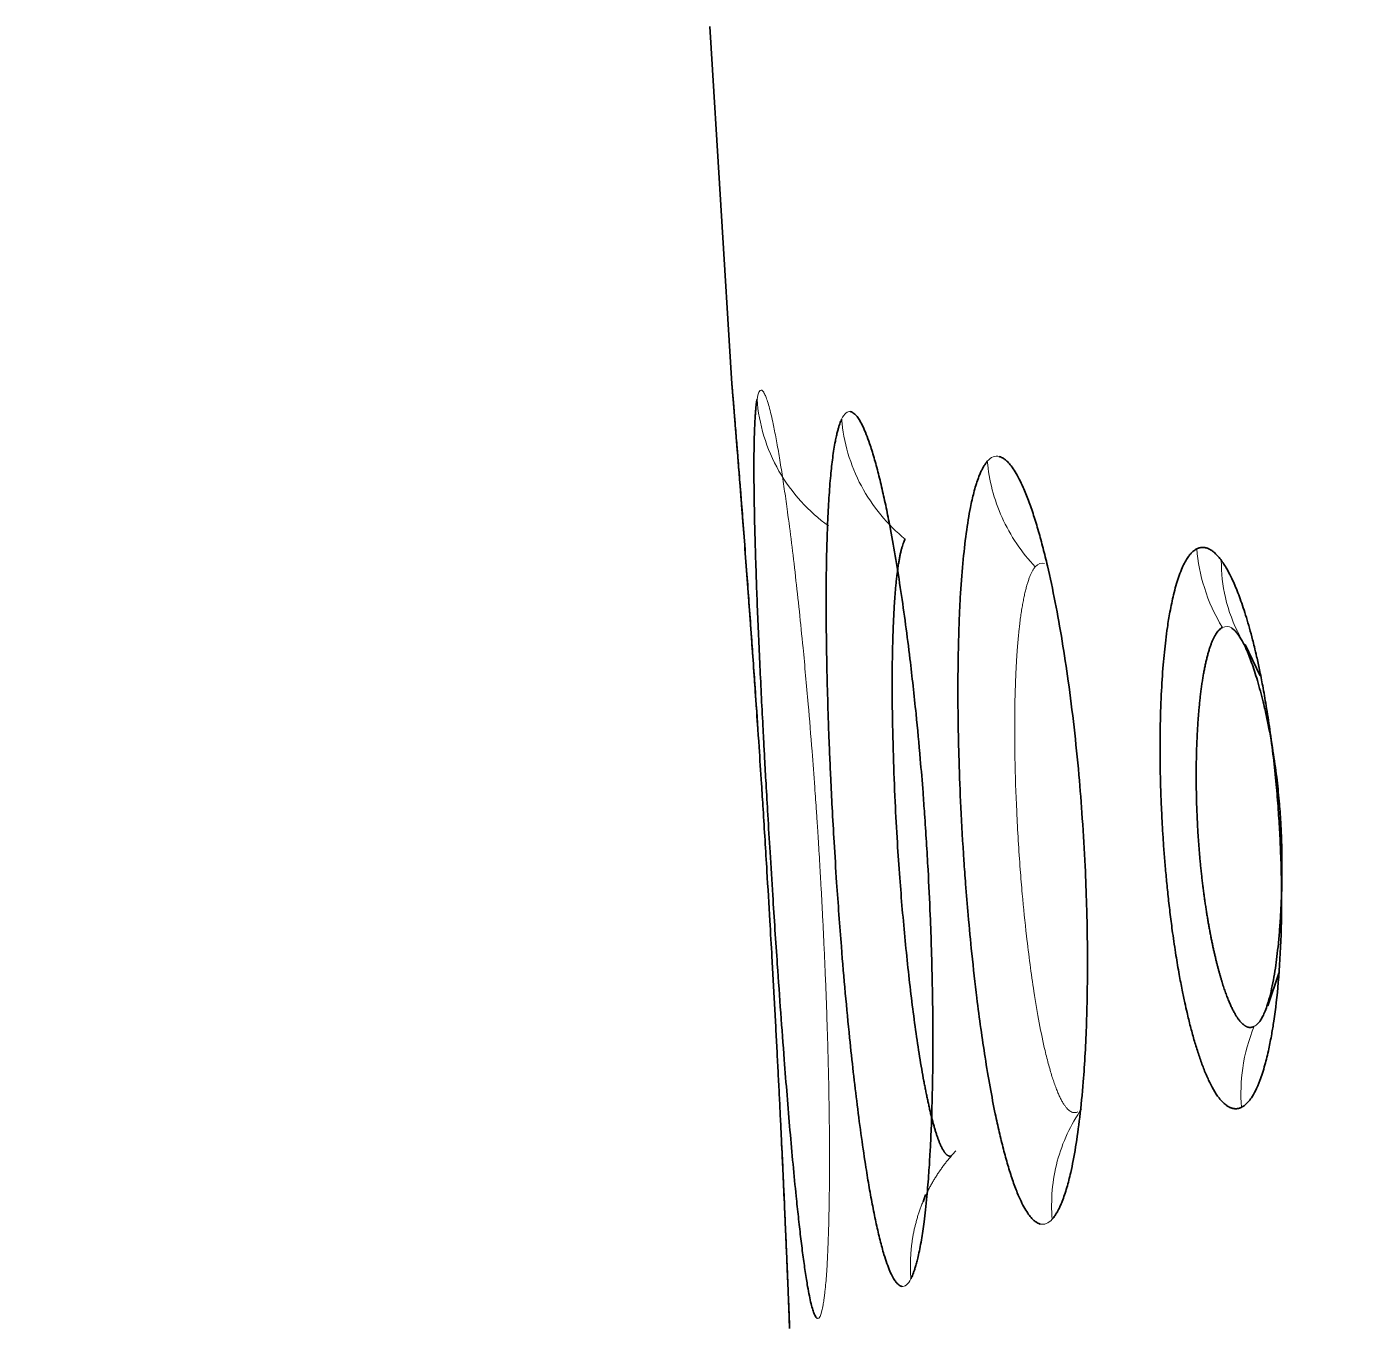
# Model space of a CAD drawing. Header units: inches. Extents: x -1096 to 3103, y -191 to 3207.
# Drawn here: x 3075.019 to 3078.842, y 1536.222 to 1539.965 of the extents above; entities that cross this region are included whole.
import ezdxf

# ---------------------------------------------------------------- set-up
doc = ezdxf.new("R2010")
doc.units = ezdxf.units.IN

msp = doc.modelspace()

# ---------------------------------------------------------------- linework, layer by layer
at = {"lineweight": 35}
for p, q in [((3076.9834, 1539.965), (3077.0462, 1538.938)), ((3078.5657, 1538.0985), (3078.5222, 1538.188)), ((3078.5873, 1537.1498), (3078.6191, 1537.2435)), ((3077.5962, 1536.5864), (3077.6028, 1536.6064)), ((3077.2126, 1536.2221), (3077.2113, 1536.2515))]:
    msp.add_line(p, q, dxfattribs=at)
at = {"lineweight": 13}
for points, knots in [([(3082.665, 1493.7042), (3082.6004, 1494.6346), (3082.4711, 1496.4949), (3082.2773, 1499.2845), (3082.0837, 1502.0724), (3081.8901, 1504.8587), (3081.6967, 1507.6432), (3081.5035, 1510.4261), (3081.3103, 1513.2073), (3081.1174, 1515.9868), (3080.9245, 1518.7646), (3080.7318, 1521.5408), (3080.5392, 1524.3152), (3080.3468, 1527.088), (3080.1545, 1529.8591), (3079.9623, 1532.6286), (3079.7703, 1535.3963), (3079.5785, 1538.1624), (3079.3867, 1540.9268), (3079.1952, 1543.6895), (3079.0037, 1546.4505), (3078.8124, 1549.2098), (3078.6213, 1551.9675), (3078.4303, 1554.7235), (3078.2395, 1557.4778), (3078.0488, 1560.2304), (3077.8583, 1562.9813), (3077.6679, 1565.7306), (3077.4776, 1568.4781), (3077.2876, 1571.224), (3077.0976, 1573.9683), (3076.9079, 1576.7108), (3076.7183, 1579.4516), (3076.5288, 1582.1908), (3076.3395, 1584.9283), (3076.1504, 1587.6641), (3075.9614, 1590.3983), (3075.7726, 1593.1307), (3075.5839, 1595.8615), (3075.3954, 1598.5906), (3075.2071, 1601.318), (3075.0816, 1603.1357), (3075.0189, 1604.0443)], [0, 0, 0, 0, 0.025296, 0.050577, 0.075843, 0.101093, 0.126328, 0.151549, 0.176754, 0.201943, 0.227118, 0.252277, 0.277422, 0.302551, 0.327664, 0.352763, 0.377847, 0.402915, 0.427968, 0.453006, 0.478029, 0.503036, 0.528029, 0.553006, 0.577968, 0.602915, 0.627846, 0.652763, 0.677664, 0.70255, 0.727421, 0.752277, 0.777118, 0.801943, 0.826753, 0.851548, 0.876328, 0.901093, 0.925842, 0.950577, 0.975296, 1, 1, 1, 1]), ([(3077.3065, 1536.2771), (3077.3068, 1536.2785), (3077.3074, 1536.2814), (3077.3083, 1536.2864), (3077.3094, 1536.2926), (3077.3106, 1536.3001), (3077.3119, 1536.3092), (3077.3132, 1536.3199), (3077.3146, 1536.3327), (3077.3171, 1536.3574), (3077.32, 1536.3963), (3077.323, 1536.4568), (3077.3252, 1536.5227), (3077.3265, 1536.5911), (3077.3271, 1536.6525), (3077.3272, 1536.7038), (3077.3271, 1536.7429), (3077.327, 1536.7684), (3077.3267, 1536.8058), (3077.3261, 1536.8601), (3077.3247, 1536.9377), (3077.3228, 1537.0139), (3077.3207, 1537.088), (3077.3182, 1537.1595), (3077.3156, 1537.2278), (3077.3128, 1537.2925), (3077.31, 1537.3535), (3077.3072, 1537.4104), (3077.3045, 1537.4631), (3077.3018, 1537.5114), (3077.2993, 1537.5553), (3077.2969, 1537.5946), (3077.2948, 1537.6295), (3077.2928, 1537.6597), (3077.2911, 1537.6854), (3077.2885, 1537.7244), (3077.284, 1537.7896), (3077.2763, 1537.8934), (3077.2651, 1538.0289), (3077.2528, 1538.1634), (3077.2405, 1538.2851), (3077.2294, 1538.386), (3077.218, 1538.4822), (3077.2075, 1538.563), (3077.1981, 1538.6303), (3077.1897, 1538.6864), (3077.1812, 1538.7391), (3077.1725, 1538.7873), (3077.1647, 1538.826), (3077.1579, 1538.8559), (3077.1519, 1538.8783), (3077.1465, 1538.8952), (3077.1419, 1538.9067), (3077.1381, 1538.9137), (3077.1352, 1538.9175), (3077.133, 1538.9193), (3077.1318, 1538.9198), (3077.1312, 1538.92)], [0, 0, 0, 0, 0.004871, 0.010578, 0.01712, 0.024496, 0.032707, 0.04175, 0.051625, 0.062329, 0.094589, 0.123218, 0.15516, 0.182381, 0.204891, 0.222679, 0.235716, 0.243991, 0.247499, 0.271695, 0.294713, 0.316538, 0.337157, 0.356565, 0.37478, 0.391814, 0.407679, 0.422379, 0.435915, 0.448289, 0.459502, 0.469554, 0.478448, 0.486184, 0.492762, 0.498184, 0.516133, 0.543052, 0.578986, 0.624001, 0.654391, 0.6855, 0.717302, 0.749771, 0.772746, 0.796758, 0.821822, 0.847959, 0.875186, 0.895512, 0.916051, 0.936799, 0.954889, 0.970256, 0.9829, 0.992817, 1, 1, 1, 1]), ([(3077.1189, 1538.8932), (3077.1239, 1538.8233), (3077.1662, 1538.6802), (3077.2681, 1538.5699), (3077.3244, 1538.5295)], [0, 0, 0, 0, 0.506112, 1, 1, 1, 1]), ([(3077.3621, 1538.836), (3077.3674, 1538.7711), (3077.4054, 1538.6387), (3077.4944, 1538.5324), (3077.5446, 1538.4914)], [0, 0, 0, 0, 0.504387, 1, 1, 1, 1]), ([(3077.7809, 1538.7153), (3077.7857, 1538.6609), (3077.8145, 1538.5489), (3077.88, 1538.4525), (3077.9189, 1538.4117)], [0, 0, 0, 0, 0.494789, 1, 1, 1, 1]), ([(3078.3832, 1538.4634), (3078.3862, 1538.426), (3078.4014, 1538.3468), (3078.4351, 1538.2729), (3078.4568, 1538.2374)], [0, 0, 0, 0, 0.474729, 1, 1, 1, 1]), ([(3077.9189, 1538.4117), (3077.9182, 1538.4109), (3077.9168, 1538.4093), (3077.9148, 1538.4065), (3077.9129, 1538.4035), (3077.9109, 1538.4002), (3077.909, 1538.3967), (3077.9071, 1538.3928), (3077.9052, 1538.3888), (3077.9034, 1538.3844), (3077.9015, 1538.3798), (3077.8998, 1538.3749), (3077.898, 1538.3697), (3077.8963, 1538.3643), (3077.8946, 1538.3586), (3077.8929, 1538.3527), (3077.8913, 1538.3464), (3077.8897, 1538.34), (3077.8882, 1538.3332), (3077.8867, 1538.3262), (3077.8852, 1538.319), (3077.8837, 1538.3115), (3077.8823, 1538.3037), (3077.8809, 1538.2957), (3077.8796, 1538.2875), (3077.8783, 1538.279), (3077.877, 1538.2702), (3077.8758, 1538.2612), (3077.8746, 1538.252), (3077.8735, 1538.2425), (3077.8724, 1538.2328), (3077.8713, 1538.2229), (3077.8703, 1538.2127), (3077.8694, 1538.2023), (3077.8684, 1538.1917), (3077.8675, 1538.1809), (3077.8667, 1538.1699), (3077.8659, 1538.1586), (3077.8652, 1538.1472), (3077.8645, 1538.1355), (3077.8638, 1538.1236), (3077.8616, 1538.0801), (3077.8592, 1537.9962), (3077.8597, 1537.8603), (3077.8647, 1537.7057), (3077.8726, 1537.573), (3077.8827, 1537.4533), (3077.8951, 1537.3325), (3077.916, 1537.1727), (3077.9369, 1537.0607), (3077.9521, 1536.999), (3077.9575, 1536.9786), (3077.9628, 1536.9598), (3077.9681, 1536.9424), (3077.9734, 1536.9266), (3077.9787, 1536.9122), (3077.9839, 1536.8993), (3077.9891, 1536.8877), (3077.9943, 1536.8776), (3077.9993, 1536.8688), (3078.0043, 1536.8614), (3078.0093, 1536.8552), (3078.0142, 1536.8502), (3078.0189, 1536.8465), (3078.0236, 1536.844), (3078.0283, 1536.8425), (3078.0328, 1536.8422), (3078.0372, 1536.8428), (3078.0401, 1536.8441), (3078.0415, 1536.8447)], [0, 0, 0, 0, 0.005972, 0.011955, 0.017951, 0.02396, 0.02998, 0.036012, 0.042055, 0.048111, 0.054177, 0.060255, 0.066344, 0.072444, 0.078555, 0.084677, 0.09081, 0.096952, 0.103106, 0.109269, 0.115443, 0.121626, 0.127819, 0.134022, 0.140234, 0.146455, 0.152686, 0.158926, 0.165175, 0.171432, 0.177698, 0.183972, 0.190255, 0.196546, 0.202844, 0.209151, 0.215465, 0.221787, 0.228116, 0.234452, 0.240795, 0.247145, 0.303261, 0.364171, 0.429645, 0.499403, 0.528824, 0.581401, 0.656184, 0.751772, 0.766496, 0.781024, 0.795358, 0.809499, 0.823451, 0.837216, 0.850794, 0.86419, 0.877403, 0.890438, 0.903295, 0.915977, 0.928485, 0.940822, 0.952989, 0.964989, 0.976822, 0.988492, 1, 1, 1, 1]), ([(3078.4536, 1538.43), (3078.4533, 1538.3941), (3078.4614, 1538.3182), (3078.4883, 1538.2475), (3078.5067, 1538.2135)], [0, 0, 0, 0, 0.475307, 1, 1, 1, 1]), ([(3078.5116, 1536.8579), (3078.5086, 1536.8952), (3078.511, 1536.9755), (3078.5325, 1537.0527), (3078.5484, 1537.0906)], [0, 0, 0, 0, 0.47368, 1, 1, 1, 1]), ([(3077.9674, 1536.536), (3077.9629, 1536.591), (3077.9676, 1536.6481), (3077.9966, 1536.7568), (3078.0208, 1536.8084), (3078.052, 1536.853)], [0, 0, 0, 0, 0.5, 0.5, 1, 1, 1, 1]), ([(3077.5612, 1536.3648), (3077.561, 1536.3686), (3077.5604, 1536.3761), (3077.56, 1536.3874), (3077.5597, 1536.3987), (3077.5598, 1536.4101), (3077.5601, 1536.4215), (3077.5607, 1536.4329), (3077.5615, 1536.4444), (3077.5627, 1536.4558), (3077.564, 1536.4673), (3077.5657, 1536.4787), (3077.5676, 1536.4901), (3077.5698, 1536.5015), (3077.5723, 1536.5128), (3077.5751, 1536.524), (3077.5781, 1536.5352), (3077.5814, 1536.5463), (3077.585, 1536.5574), (3077.5888, 1536.5683), (3077.593, 1536.5791), (3077.5973, 1536.5899), (3077.602, 1536.6005), (3077.6069, 1536.6109), (3077.612, 1536.6213), (3077.6174, 1536.6315), (3077.623, 1536.6415), (3077.6289, 1536.6515), (3077.6349, 1536.6612), (3077.6412, 1536.6708), (3077.6477, 1536.6802), (3077.6543, 1536.6894), (3077.6612, 1536.6984), (3077.6683, 1536.7072), (3077.6755, 1536.7158), (3077.6829, 1536.7243), (3077.688, 1536.7297), (3077.6905, 1536.7324)], [0, 0, 0, 0, 0.027908, 0.055946, 0.084105, 0.112377, 0.140752, 0.16922, 0.197774, 0.226402, 0.255097, 0.283849, 0.31265, 0.341491, 0.370364, 0.399263, 0.428179, 0.457105, 0.486037, 0.514968, 0.543893, 0.572806, 0.601702, 0.630574, 0.659415, 0.688216, 0.716971, 0.745671, 0.774306, 0.802869, 0.83135, 0.85974, 0.888029, 0.916209, 0.94427, 0.972204, 1, 1, 1, 1])]:
    msp.add_open_spline(points, degree=3, knots=knots, dxfattribs=at)
at = {"lineweight": 35}
for points, knots in [([(3077.2113, 1536.2515), (3077.2113, 1536.2529), (3077.2112, 1536.256), (3077.211, 1536.2612), (3077.2107, 1536.2677), (3077.2104, 1536.2756), (3077.21, 1536.285), (3077.2096, 1536.2962), (3077.209, 1536.3095), (3077.208, 1536.3351), (3077.2064, 1536.3754), (3077.2038, 1536.4382), (3077.2008, 1536.5069), (3077.1977, 1536.5785), (3077.1948, 1536.6422), (3077.1923, 1536.6949), (3077.1905, 1536.7344), (3077.1893, 1536.7591), (3077.1878, 1536.7896), (3077.1858, 1536.8317), (3077.1828, 1536.8923), (3077.1797, 1536.9548), (3077.1763, 1537.019), (3077.1729, 1537.0845), (3077.1693, 1537.1513), (3077.1656, 1537.2193), (3077.1611, 1537.3001), (3077.155, 1537.4058), (3077.1466, 1537.5484), (3077.1385, 1537.6803), (3077.1309, 1537.7993), (3077.124, 1537.9053), (3077.1147, 1538.0422), (3077.1052, 1538.1779), (3077.0963, 1538.3008), (3077.0887, 1538.403), (3077.0814, 1538.5002), (3077.0751, 1538.5816), (3077.0698, 1538.6494), (3077.0653, 1538.7059), (3077.0611, 1538.7589), (3077.0572, 1538.8073), (3077.0541, 1538.846), (3077.0516, 1538.8759), (3077.0498, 1538.8981), (3077.0484, 1538.9147), (3077.0475, 1538.9259), (3077.0469, 1538.9326), (3077.0466, 1538.9361), (3077.0465, 1538.9376), (3077.0464, 1538.9379), (3077.0464, 1538.9381)], [0, 0, 0, 0, 0.004851, 0.010544, 0.017077, 0.024451, 0.032664, 0.041716, 0.051605, 0.062329, 0.094554, 0.123216, 0.155817, 0.183478, 0.20621, 0.223999, 0.236815, 0.244647, 0.247492, 0.265422, 0.283346, 0.301256, 0.319144, 0.336999, 0.354814, 0.372597, 0.390528, 0.417453, 0.453346, 0.498174, 0.516577, 0.543646, 0.579428, 0.623988, 0.65447, 0.68561, 0.717381, 0.749756, 0.77274, 0.796758, 0.821822, 0.847956, 0.875175, 0.895509, 0.91605, 0.936793, 0.954918, 0.970304, 0.982949, 0.99285, 1, 1, 1, 1]), ([(3077.0488, 1538.9087), (3077.049, 1538.9071), (3077.0492, 1538.9036), (3077.0498, 1538.8974), (3077.0504, 1538.8896), (3077.0512, 1538.8799), (3077.0522, 1538.8679), (3077.0534, 1538.8532), (3077.0556, 1538.8266), (3077.059, 1538.7858), (3077.0639, 1538.7244), (3077.0694, 1538.6549), (3077.0757, 1538.5749), (3077.0825, 1538.4868), (3077.0892, 1538.3974), (3077.0957, 1538.3087), (3077.1019, 1538.2225), (3077.1083, 1538.133), (3077.1147, 1538.0408), (3077.119, 1537.9778), (3077.1211, 1537.946), (3077.1211, 1537.946)], [0, 0, 0, 0, 0.01474, 0.032524, 0.05335, 0.077215, 0.104113, 0.134035, 0.166969, 0.253286, 0.330229, 0.413836, 0.497304, 0.580625, 0.663808, 0.731272, 0.798592, 0.865811, 0.932943, 0.999989, 1, 1, 1, 1]), ([(3077.1189, 1538.8932), (3077.1186, 1538.8917), (3077.1181, 1538.8883), (3077.1172, 1538.8824), (3077.1163, 1538.875), (3077.1153, 1538.8656), (3077.1143, 1538.8541), (3077.1133, 1538.8401), (3077.1118, 1538.8145), (3077.1105, 1538.775), (3077.1098, 1538.7154), (3077.11, 1538.6478), (3077.1112, 1538.5699), (3077.1133, 1538.484), (3077.116, 1538.3965), (3077.1192, 1538.3098), (3077.1227, 1538.2254), (3077.1266, 1538.1377), (3077.1309, 1538.0474), (3077.1347, 1537.973), (3077.1379, 1537.9106), (3077.1409, 1537.8554), (3077.1449, 1537.7829), (3077.1501, 1537.6931), (3077.1565, 1537.5859), (3077.1655, 1537.4417), (3077.179, 1537.2382), (3077.193, 1537.0454), (3077.2052, 1536.8903), (3077.2137, 1536.7894), (3077.2224, 1536.6921), (3077.2304, 1536.6099), (3077.2377, 1536.5415), (3077.2441, 1536.4847), (3077.2507, 1536.4318), (3077.2575, 1536.3836), (3077.2637, 1536.3449), (3077.2693, 1536.3148), (3077.2743, 1536.2923), (3077.279, 1536.2753), (3077.2831, 1536.2638), (3077.2865, 1536.2568), (3077.2892, 1536.2529), (3077.2913, 1536.251), (3077.2926, 1536.2505), (3077.2931, 1536.2503)], [0, 0, 0, 0, 0.005494, 0.012115, 0.01986, 0.028729, 0.03872, 0.049829, 0.062052, 0.094151, 0.122729, 0.153801, 0.184823, 0.215792, 0.246711, 0.271794, 0.29682, 0.321805, 0.346754, 0.371667, 0.381839, 0.396331, 0.415138, 0.438248, 0.465644, 0.497302, 0.548712, 0.623102, 0.653082, 0.684066, 0.71606, 0.749093, 0.772387, 0.796618, 0.821777, 0.847855, 0.874829, 0.895219, 0.915809, 0.936603, 0.954502, 0.96979, 0.982469, 0.99254, 1, 1, 1, 1]), ([(3077.5612, 1536.3648), (3077.5619, 1536.3662), (3077.5634, 1536.3693), (3077.5657, 1536.3747), (3077.5684, 1536.3815), (3077.5714, 1536.39), (3077.5747, 1536.4005), (3077.5783, 1536.4132), (3077.5841, 1536.4367), (3077.5913, 1536.4732), (3077.5997, 1536.5307), (3077.6068, 1536.5953), (3077.6125, 1536.6644), (3077.6163, 1536.7251), (3077.6187, 1536.774), (3077.6201, 1536.8088), (3077.6216, 1536.8514), (3077.6231, 1536.9083), (3077.6243, 1536.9876), (3077.6245, 1537.07), (3077.6238, 1537.1551), (3077.6223, 1537.2357), (3077.62, 1537.3208), (3077.6165, 1537.4201), (3077.6103, 1537.5505), (3077.6029, 1537.6685), (3077.5952, 1537.7747), (3077.5873, 1537.8713), (3077.5751, 1538.0012), (3077.5608, 1538.1304), (3077.546, 1538.247), (3077.5324, 1538.3427), (3077.5179, 1538.4345), (3077.5041, 1538.5118), (3077.4914, 1538.5763), (3077.4798, 1538.6301), (3077.4677, 1538.6806), (3077.4552, 1538.7269), (3077.4435, 1538.7642), (3077.4329, 1538.7934), (3077.4235, 1538.8153), (3077.4146, 1538.832), (3077.4067, 1538.8436), (3077.4002, 1538.8508), (3077.395, 1538.8549), (3077.3909, 1538.857), (3077.3886, 1538.8577), (3077.3877, 1538.858)], [0, 0, 0, 0, 0.005679, 0.012434, 0.020265, 0.029172, 0.039152, 0.050205, 0.062327, 0.094652, 0.123214, 0.158, 0.187168, 0.210728, 0.228653, 0.240913, 0.247497, 0.272601, 0.297685, 0.322728, 0.347701, 0.372604, 0.391847, 0.41921, 0.454671, 0.498201, 0.514895, 0.541397, 0.577751, 0.624024, 0.654257, 0.685314, 0.71717, 0.749799, 0.77284, 0.796886, 0.821949, 0.848052, 0.87521, 0.895528, 0.916063, 0.936811, 0.954812, 0.970135, 0.982776, 0.992733, 1, 1, 1, 1]), ([(3077.3621, 1538.836), (3077.3615, 1538.8346), (3077.3602, 1538.8317), (3077.3581, 1538.8264), (3077.3557, 1538.8197), (3077.353, 1538.8112), (3077.3501, 1538.8008), (3077.347, 1538.7881), (3077.3422, 1538.7648), (3077.3364, 1538.7285), (3077.3303, 1538.6737), (3077.3254, 1538.6111), (3077.3216, 1538.5387), (3077.319, 1538.4587), (3077.3176, 1538.3713), (3077.3174, 1538.2769), (3077.3185, 1538.1766), (3077.3207, 1538.0718), (3077.3232, 1537.9873), (3077.3256, 1537.9206), (3077.3277, 1537.8678), (3077.3308, 1537.7993), (3077.335, 1537.715), (3077.3406, 1537.6149), (3077.3491, 1537.4806), (3077.3632, 1537.2888), (3077.3829, 1537.0703), (3077.407, 1536.8564), (3077.4263, 1536.7174), (3077.4414, 1536.6259), (3077.4514, 1536.5715), (3077.4618, 1536.5207), (3077.4726, 1536.4744), (3077.4829, 1536.4371), (3077.4923, 1536.4079), (3077.5009, 1536.3858), (3077.509, 1536.3691), (3077.5164, 1536.3575), (3077.5225, 1536.3502), (3077.5276, 1536.346), (3077.5316, 1536.3438), (3077.5339, 1536.3431), (3077.5349, 1536.3428)], [0, 0, 0, 0, 0.005535, 0.012183, 0.019942, 0.028811, 0.038788, 0.049871, 0.062054, 0.094209, 0.122734, 0.153803, 0.184827, 0.215802, 0.246733, 0.278099, 0.30937, 0.340568, 0.371697, 0.382255, 0.396981, 0.415868, 0.438907, 0.466079, 0.497361, 0.548022, 0.623188, 0.68393, 0.749069, 0.772479, 0.79677, 0.821932, 0.847957, 0.874823, 0.895203, 0.915794, 0.936601, 0.954404, 0.969644, 0.982324, 0.992443, 1, 1, 1, 1]), ([(3077.7809, 1538.7153), (3077.78, 1538.7143), (3077.7781, 1538.712), (3077.7751, 1538.7078), (3077.7716, 1538.7025), (3077.7677, 1538.6958), (3077.7635, 1538.6874), (3077.7589, 1538.6771), (3077.7514, 1538.658), (3077.7422, 1538.628), (3077.7307, 1538.5768), (3077.7198, 1538.5102), (3077.7101, 1538.4233), (3077.7044, 1538.3457), (3077.701, 1538.2801), (3077.6988, 1538.2247), (3077.6968, 1538.1454), (3077.6961, 1538.058), (3077.6969, 1537.9574), (3077.6994, 1537.8494), (3077.7046, 1537.7148), (3077.7115, 1537.5956), (3077.7189, 1537.4922), (3077.7262, 1537.4026), (3077.7368, 1537.2923), (3077.7525, 1537.1527), (3077.7747, 1536.9934), (3077.7971, 1536.8686), (3077.8152, 1536.7858), (3077.8272, 1536.7365), (3077.8398, 1536.6904), (3077.8532, 1536.6482), (3077.8659, 1536.6139), (3077.8778, 1536.5868), (3077.8887, 1536.566), (3077.8991, 1536.5499), (3077.9085, 1536.5385), (3077.9165, 1536.5311), (3077.9231, 1536.5265), (3077.9284, 1536.5238), (3077.9315, 1536.5227), (3077.9328, 1536.5222)], [0, 0, 0, 0, 0.005607, 0.012302, 0.020083, 0.028949, 0.0389, 0.049931, 0.062039, 0.09429, 0.122704, 0.164093, 0.205413, 0.246661, 0.2615, 0.282312, 0.30911, 0.346899, 0.371661, 0.408236, 0.450128, 0.497272, 0.518111, 0.546036, 0.581065, 0.623252, 0.683675, 0.749134, 0.772649, 0.796989, 0.822148, 0.848115, 0.87487, 0.895219, 0.915802, 0.936626, 0.954273, 0.969433, 0.982108, 0.992297, 1, 1, 1, 1]), ([(3077.9674, 1536.536), (3077.9683, 1536.5371), (3077.9703, 1536.5394), (3077.9736, 1536.5437), (3077.9773, 1536.5491), (3077.9814, 1536.5559), (3077.986, 1536.5643), (3077.9909, 1536.5746), (3077.9991, 1536.5938), (3078.0093, 1536.624), (3078.0277, 1536.6959), (3078.0441, 1536.7964), (3078.0563, 1536.9205), (3078.0624, 1537.0122), (3078.0663, 1537.0995), (3078.0685, 1537.191), (3078.069, 1537.2749), (3078.0683, 1537.3573), (3078.0664, 1537.4455), (3078.0621, 1537.5586), (3078.0547, 1537.6846), (3078.0405, 1537.8654), (3078.0207, 1538.0389), (3077.9962, 1538.2007), (3077.9761, 1538.3127), (3077.9574, 1538.4003), (3077.9412, 1538.4666), (3077.9279, 1538.5152), (3077.9139, 1538.5611), (3077.8992, 1538.6035), (3077.8853, 1538.6379), (3077.8724, 1538.665), (3077.8608, 1538.6856), (3077.8498, 1538.7017), (3077.8399, 1538.7131), (3077.8316, 1538.7205), (3077.8248, 1538.725), (3077.8195, 1538.7276), (3077.8165, 1538.7286), (3077.8152, 1538.7291)], [0, 0, 0, 0, 0.005759, 0.012569, 0.020429, 0.029339, 0.039298, 0.050303, 0.062353, 0.094825, 0.123265, 0.204929, 0.247428, 0.278823, 0.310177, 0.341444, 0.372596, 0.393012, 0.420777, 0.455872, 0.498271, 0.537025, 0.623967, 0.664109, 0.706062, 0.749764, 0.772822, 0.796879, 0.82195, 0.848056, 0.875213, 0.895506, 0.916041, 0.936812, 0.954675, 0.969928, 0.982569, 0.992595, 1, 1, 1, 1]), ([(3077.6777, 1536.7179), (3077.6772, 1536.7177), (3077.6762, 1536.7174), (3077.6747, 1536.7171), (3077.6731, 1536.7171), (3077.6716, 1536.7173), (3077.67, 1536.7178), (3077.6685, 1536.7184), (3077.6669, 1536.7193), (3077.6654, 1536.7204), (3077.6638, 1536.7217), (3077.6623, 1536.7232), (3077.6607, 1536.7249), (3077.6591, 1536.7268), (3077.6576, 1536.7289), (3077.656, 1536.7312), (3077.6545, 1536.7337), (3077.6529, 1536.7363), (3077.6513, 1536.7392), (3077.6498, 1536.7422), (3077.6482, 1536.7454), (3077.6467, 1536.7487), (3077.6451, 1536.7522), (3077.6436, 1536.7559), (3077.6421, 1536.7598), (3077.6405, 1536.7638), (3077.639, 1536.7679), (3077.6375, 1536.7722), (3077.6359, 1536.7767), (3077.6344, 1536.7812), (3077.6329, 1536.786), (3077.6314, 1536.7908), (3077.6299, 1536.7959), (3077.6284, 1536.801), (3077.6269, 1536.8063), (3077.6254, 1536.8116), (3077.6239, 1536.8171), (3077.6224, 1536.8228), (3077.6209, 1536.8285), (3077.6195, 1536.8344), (3077.618, 1536.8403), (3077.6166, 1536.8464), (3077.6151, 1536.8526), (3077.6137, 1536.8588), (3077.6123, 1536.8652), (3077.6108, 1536.8716), (3077.6094, 1536.8782), (3077.608, 1536.8848), (3077.6066, 1536.8915), (3077.6052, 1536.8983), (3077.6038, 1536.9052), (3077.6025, 1536.9121), (3077.6011, 1536.9191), (3077.5998, 1536.9261), (3077.5947, 1536.9528), (3077.5862, 1537.0019), (3077.5747, 1537.0789), (3077.5639, 1537.161), (3077.5538, 1537.247), (3077.5447, 1537.3357), (3077.5364, 1537.4261), (3077.5288, 1537.5206), (3077.5217, 1537.6244), (3077.5153, 1537.7423), (3077.5102, 1537.8742), (3077.5072, 1538.0155), (3077.5073, 1538.1148), (3077.5084, 1538.1737), (3077.5089, 1538.1957), (3077.5096, 1538.2171), (3077.5103, 1538.2379), (3077.5112, 1538.258), (3077.5121, 1538.2774), (3077.5132, 1538.2962), (3077.5144, 1538.3143), (3077.5156, 1538.3317), (3077.517, 1538.3483), (3077.5185, 1538.3643), (3077.5201, 1538.3794), (3077.5218, 1538.3938), (3077.5236, 1538.4074), (3077.5255, 1538.4202), (3077.5276, 1538.4322), (3077.5297, 1538.4433), (3077.5319, 1538.4536), (3077.5342, 1538.463), (3077.5367, 1538.4715), (3077.5392, 1538.4791), (3077.5418, 1538.4858), (3077.5437, 1538.4895), (3077.5446, 1538.4914)], [0, 0, 0, 0, 0.005385, 0.010743, 0.016075, 0.021379, 0.026657, 0.031908, 0.037132, 0.042331, 0.047503, 0.05265, 0.057771, 0.062867, 0.067937, 0.072983, 0.078003, 0.082999, 0.08797, 0.092916, 0.097838, 0.102736, 0.107609, 0.112459, 0.117284, 0.122086, 0.126864, 0.131618, 0.136349, 0.141057, 0.145741, 0.150403, 0.155041, 0.159656, 0.164247, 0.168814, 0.173358, 0.177878, 0.182373, 0.186844, 0.191291, 0.195713, 0.20011, 0.204483, 0.208831, 0.213154, 0.217452, 0.221726, 0.225974, 0.230197, 0.234395, 0.238568, 0.242716, 0.246838, 0.250935, 0.288681, 0.325823, 0.362396, 0.398404, 0.433842, 0.468715, 0.503056, 0.540782, 0.584789, 0.635038, 0.691409, 0.753762, 0.764457, 0.775149, 0.785841, 0.796532, 0.807223, 0.817915, 0.828606, 0.839297, 0.849989, 0.86068, 0.871371, 0.882062, 0.892754, 0.90345, 0.91415, 0.924857, 0.935573, 0.946299, 0.957033, 0.967773, 0.978515, 0.989258, 1, 1, 1, 1]), ([(3078.3832, 1538.4634), (3078.3819, 1538.4627), (3078.3791, 1538.4611), (3078.3743, 1538.4577), (3078.3687, 1538.4528), (3078.3622, 1538.4457), (3078.355, 1538.4356), (3078.3471, 1538.422), (3078.3388, 1538.404), (3078.328, 1538.3754), (3078.3167, 1538.3354), (3078.3063, 1538.2859), (3078.299, 1538.2415), (3078.2923, 1538.1915), (3078.286, 1538.1284), (3078.2804, 1538.0433), (3078.2778, 1537.9588), (3078.2773, 1537.8836), (3078.2779, 1537.8251), (3078.2792, 1537.7744), (3078.2807, 1537.7318), (3078.2824, 1537.6976), (3078.2838, 1537.6718), (3078.2855, 1537.6429), (3078.2878, 1537.6072), (3078.2914, 1537.5612), (3078.2957, 1537.513), (3078.3007, 1537.463), (3078.3067, 1537.4114), (3078.3141, 1537.3545), (3078.3227, 1537.2966), (3078.3321, 1537.2418), (3078.3406, 1537.1966), (3078.3482, 1537.1604), (3078.3544, 1537.1324), (3078.3614, 1537.1032), (3078.3698, 1537.0707), (3078.3805, 1537.0336), (3078.392, 1536.9982), (3078.4042, 1536.9651), (3078.4173, 1536.9347), (3078.4316, 1536.9069), (3078.4452, 1536.8863), (3078.4571, 1536.8727), (3078.4658, 1536.865), (3078.4725, 1536.8604), (3078.4763, 1536.8584), (3078.4779, 1536.8576)], [0, 0, 0, 0, 0.007927, 0.018047, 0.030341, 0.044774, 0.061331, 0.080032, 0.100901, 0.123961, 0.165411, 0.200215, 0.228296, 0.249582, 0.288168, 0.330442, 0.376231, 0.405367, 0.430757, 0.452472, 0.470562, 0.485045, 0.495918, 0.503183, 0.521674, 0.541199, 0.561766, 0.583382, 0.606044, 0.629763, 0.659938, 0.686474, 0.70932, 0.72842, 0.743728, 0.755212, 0.778105, 0.801942, 0.826697, 0.85234, 0.878837, 0.907003, 0.938891, 0.960077, 0.977306, 0.990609, 1, 1, 1, 1]), ([(3078.417, 1538.4637), (3078.416, 1538.4642), (3078.4139, 1538.4651), (3078.4109, 1538.4661), (3078.4079, 1538.4668), (3078.405, 1538.4673), (3078.4021, 1538.4676), (3078.3993, 1538.4677), (3078.3965, 1538.4675), (3078.3937, 1538.4671), (3078.391, 1538.4665), (3078.3884, 1538.4656), (3078.3857, 1538.4646), (3078.384, 1538.4638), (3078.3832, 1538.4634)], [0, 0, 0, 0, 0.087917, 0.174953, 0.261133, 0.346481, 0.43102, 0.514775, 0.597754, 0.67993, 0.761271, 0.841747, 0.921332, 1, 1, 1, 1]), ([(3078.5116, 1536.8579), (3078.513, 1536.8586), (3078.5165, 1536.8605), (3078.5228, 1536.8649), (3078.531, 1536.8727), (3078.541, 1536.8856), (3078.5525, 1536.9057), (3078.5656, 1536.9361), (3078.5785, 1536.9764), (3078.5897, 1537.0223), (3078.5981, 1537.0651), (3078.6081, 1537.126), (3078.6187, 1537.2179), (3078.6248, 1537.3227), (3078.6269, 1537.4182), (3078.627, 1537.4937), (3078.625, 1537.5747), (3078.6217, 1537.6471), (3078.6174, 1537.716), (3078.6114, 1537.7883), (3078.6033, 1537.8656), (3078.5936, 1537.9414), (3078.5832, 1538.0101), (3078.5731, 1538.0671), (3078.5639, 1538.1138), (3078.5558, 1538.151), (3078.5492, 1538.1794), (3078.5424, 1538.2068), (3078.5348, 1538.2351), (3078.5258, 1538.2658), (3078.5169, 1538.294), (3078.508, 1538.3197), (3078.4992, 1538.3429), (3078.4905, 1538.3638), (3078.48, 1538.3867), (3078.4664, 1538.4121), (3078.4521, 1538.4331), (3078.4396, 1538.4472), (3078.4305, 1538.4553), (3078.4232, 1538.4605), (3078.4189, 1538.4627), (3078.417, 1538.4637)], [0, 0, 0, 0, 0.008784, 0.022012, 0.039639, 0.061609, 0.087958, 0.118751, 0.157481, 0.190776, 0.218565, 0.240781, 0.300853, 0.366289, 0.389903, 0.429716, 0.465034, 0.493523, 0.521548, 0.55222, 0.585556, 0.621544, 0.652763, 0.680085, 0.70348, 0.722896, 0.738289, 0.749628, 0.76907, 0.788051, 0.806559, 0.824584, 0.842116, 0.859149, 0.875676, 0.903109, 0.936897, 0.957449, 0.974805, 0.988984, 1, 1, 1, 1]), ([(3078.5484, 1537.0906), (3078.5478, 1537.0903), (3078.5467, 1537.0897), (3078.545, 1537.089), (3078.5432, 1537.0884), (3078.5415, 1537.0879), (3078.5397, 1537.0876), (3078.5378, 1537.0874), (3078.536, 1537.0874), (3078.5341, 1537.0875), (3078.5322, 1537.0878), (3078.5302, 1537.0883), (3078.5283, 1537.0889), (3078.5263, 1537.0897), (3078.5242, 1537.0907), (3078.5222, 1537.0918), (3078.5201, 1537.0932), (3078.518, 1537.0947), (3078.5159, 1537.0965), (3078.5137, 1537.0985), (3078.5115, 1537.1006), (3078.5093, 1537.103), (3078.5071, 1537.1056), (3078.5048, 1537.1084), (3078.5025, 1537.1115), (3078.5002, 1537.1147), (3078.4979, 1537.1183), (3078.4955, 1537.122), (3078.4932, 1537.126), (3078.4908, 1537.1302), (3078.4884, 1537.1347), (3078.4859, 1537.1395), (3078.4835, 1537.1445), (3078.481, 1537.1497), (3078.4786, 1537.1553), (3078.4761, 1537.1611), (3078.4736, 1537.1671), (3078.4711, 1537.1735), (3078.4686, 1537.1801), (3078.466, 1537.187), (3078.4635, 1537.1941), (3078.461, 1537.2016), (3078.4584, 1537.2093), (3078.4559, 1537.2173), (3078.4534, 1537.2257), (3078.4508, 1537.2343), (3078.4483, 1537.2431), (3078.4458, 1537.2523), (3078.4433, 1537.2618), (3078.4407, 1537.2716), (3078.4383, 1537.2816), (3078.4358, 1537.292), (3078.4333, 1537.3026), (3078.4309, 1537.3136), (3078.4284, 1537.3248), (3078.426, 1537.3363), (3078.4237, 1537.3482), (3078.4213, 1537.3603), (3078.419, 1537.3727), (3078.4167, 1537.3853), (3078.4145, 1537.3983), (3078.4123, 1537.4115), (3078.4102, 1537.4251), (3078.4081, 1537.4389), (3078.406, 1537.4529), (3078.404, 1537.4673), (3078.4021, 1537.4819), (3078.4002, 1537.4968), (3078.3984, 1537.512), (3078.3967, 1537.5274), (3078.395, 1537.5431), (3078.3934, 1537.559), (3078.3919, 1537.5751), (3078.3905, 1537.5914), (3078.3892, 1537.6079), (3078.3879, 1537.6246), (3078.3868, 1537.6414), (3078.3858, 1537.6583), (3078.3849, 1537.6754), (3078.3841, 1537.6926), (3078.3833, 1537.7098), (3078.3827, 1537.7271), (3078.3823, 1537.7444), (3078.3819, 1537.7618), (3078.3816, 1537.7791), (3078.3814, 1537.7965), (3078.3814, 1537.8138), (3078.3815, 1537.8311), (3078.3817, 1537.8483), (3078.382, 1537.8654), (3078.3824, 1537.8825), (3078.383, 1537.8995), (3078.3837, 1537.9164), (3078.3845, 1537.9331), (3078.3854, 1537.9496), (3078.3865, 1537.9659), (3078.3877, 1537.9821), (3078.389, 1537.998), (3078.3904, 1538.0136), (3078.392, 1538.029), (3078.3937, 1538.0441), (3078.3955, 1538.0588), (3078.3975, 1538.0732), (3078.3996, 1538.0872), (3078.4019, 1538.1008), (3078.4042, 1538.1139), (3078.4068, 1538.1266), (3078.4094, 1538.1388), (3078.4122, 1538.1505), (3078.4152, 1538.1616), (3078.4182, 1538.1721), (3078.4214, 1538.1821), (3078.4248, 1538.1913), (3078.4283, 1538.1999), (3078.4319, 1538.2077), (3078.4357, 1538.2148), (3078.4397, 1538.2211), (3078.4437, 1538.2266), (3078.4479, 1538.2312), (3078.4523, 1538.2349), (3078.4553, 1538.2366), (3078.4568, 1538.2374)], [0, 0, 0, 0, 0.004476, 0.009018, 0.013626, 0.018299, 0.023035, 0.027833, 0.032691, 0.037608, 0.042586, 0.047625, 0.052727, 0.057891, 0.06312, 0.068414, 0.073774, 0.0792, 0.084693, 0.090253, 0.09588, 0.101575, 0.107339, 0.113172, 0.119073, 0.125044, 0.131084, 0.137195, 0.143376, 0.149627, 0.155949, 0.162342, 0.168806, 0.175341, 0.181947, 0.188624, 0.195373, 0.202193, 0.209084, 0.216045, 0.223077, 0.230179, 0.237351, 0.244593, 0.251904, 0.259283, 0.266731, 0.274245, 0.281827, 0.289475, 0.297189, 0.304967, 0.31281, 0.320716, 0.328685, 0.336716, 0.344809, 0.352963, 0.361178, 0.369453, 0.377788, 0.386184, 0.394641, 0.40316, 0.411743, 0.420391, 0.429107, 0.437893, 0.446751, 0.45568, 0.464679, 0.473746, 0.482881, 0.492083, 0.501352, 0.510687, 0.520089, 0.529556, 0.539088, 0.548684, 0.558341, 0.568057, 0.577832, 0.58767, 0.597575, 0.607547, 0.617591, 0.627709, 0.637901, 0.648169, 0.658512, 0.66893, 0.679421, 0.689986, 0.700624, 0.711332, 0.722111, 0.732957, 0.74387, 0.754848, 0.76589, 0.776994, 0.788158, 0.799382, 0.810665, 0.822005, 0.833402, 0.844856, 0.856367, 0.867937, 0.879566, 0.891257, 0.903011, 0.914832, 0.926724, 0.93869, 0.95074, 0.962889, 0.975155, 0.987533, 1, 1, 1, 1]), ([(3078.4833, 1538.2356), (3078.4838, 1538.2352), (3078.4861, 1538.2338), (3078.491, 1538.2298), (3078.4993, 1538.221), (3078.5109, 1538.2042), (3078.5223, 1538.182), (3078.5326, 1538.1578), (3078.5408, 1538.1362), (3078.5491, 1538.1118), (3078.5575, 1538.0846), (3078.5658, 1538.0552), (3078.5756, 1538.0167), (3078.5883, 1537.9605), (3078.6017, 1537.8878), (3078.6128, 1537.8101), (3078.62, 1537.7414), (3078.6242, 1537.6847), (3078.6269, 1537.6279), (3078.6285, 1537.5581), (3078.6276, 1537.4843), (3078.6247, 1537.4191), (3078.6215, 1537.3714), (3078.6178, 1537.3289), (3078.6136, 1537.2913), (3078.6089, 1537.2564), (3078.6033, 1537.2227), (3078.5965, 1537.1896), (3078.5891, 1537.1611), (3078.5816, 1537.1388), (3078.5748, 1537.1227), (3078.5685, 1537.1112), (3078.5629, 1537.1032), (3078.5581, 1537.0978), (3078.5551, 1537.0952), (3078.5538, 1537.0941)], [0, 0, 0, 0, 0.00502, 0.019494, 0.043435, 0.076901, 0.120014, 0.143395, 0.16738, 0.191953, 0.21709, 0.242764, 0.267552, 0.309587, 0.368553, 0.416637, 0.459241, 0.496325, 0.520473, 0.563099, 0.624391, 0.659172, 0.692032, 0.722902, 0.751723, 0.779008, 0.809081, 0.841887, 0.877369, 0.906222, 0.931652, 0.953713, 0.972448, 0.987885, 1, 1, 1, 1]), ([(3078.4779, 1536.8576), (3078.4788, 1536.8572), (3078.4808, 1536.8563), (3078.4837, 1536.8553), (3078.4866, 1536.8545), (3078.4895, 1536.854), (3078.4923, 1536.8537), (3078.4951, 1536.8536), (3078.4979, 1536.8537), (3078.5007, 1536.8541), (3078.5035, 1536.8547), (3078.5062, 1536.8555), (3078.5089, 1536.8566), (3078.5107, 1536.8574), (3078.5116, 1536.8579)], [0, 0, 0, 0, 0.085545, 0.170635, 0.255295, 0.339549, 0.423419, 0.50693, 0.590098, 0.672905, 0.755323, 0.837327, 0.918894, 1, 1, 1, 1]), ([(3077.1886, 1536.7724), (3077.1887, 1536.77), (3077.1922, 1536.6982), (3077.1963, 1536.6089), (3077.2005, 1536.5126), (3077.203, 1536.4556), (3077.2052, 1536.4023), (3077.2073, 1536.3537), (3077.2089, 1536.3149), (3077.2101, 1536.2848), (3077.211, 1536.2625), (3077.2117, 1536.2457), (3077.2121, 1536.2345), (3077.2124, 1536.2278), (3077.2125, 1536.2242), (3077.2125, 1536.2225), (3077.2126, 1536.2222), (3077.2126, 1536.2221)], [0, 0, 0, 0, 0.007215, 0.211469, 0.284122, 0.359991, 0.439048, 0.521258, 0.606554, 0.670387, 0.735108, 0.800734, 0.856832, 0.904803, 0.944656, 0.97639, 1, 1, 1, 1])]:
    msp.add_open_spline(points, degree=3, knots=knots, dxfattribs=at)
at = {"lineweight": 13}
for points in [[(3077.1312, 1538.92), (3077.1263, 1538.9207), (3077.1221, 1538.9118), (3077.1189, 1538.8932)], [(3077.3877, 1538.858), (3077.3784, 1538.8596), (3077.3697, 1538.8524), (3077.3621, 1538.836)], [(3077.8152, 1538.7291), (3077.8031, 1538.7322), (3077.7916, 1538.7277), (3077.7809, 1538.7153)], [(3077.9189, 1538.4117), (3077.927, 1538.4212), (3077.9357, 1538.4241), (3077.9449, 1538.4209)], [(3078.4839, 1538.236), (3078.475, 1538.2408), (3078.4659, 1538.2413), (3078.4568, 1538.2374)], [(3078.5538, 1537.0941), (3078.552, 1537.0927), (3078.5502, 1537.0915), (3078.5484, 1537.0906)], [(3077.9328, 1536.5222), (3077.9447, 1536.5191), (3077.9563, 1536.5237), (3077.9674, 1536.536)], [(3077.5349, 1536.3428), (3077.5441, 1536.3411), (3077.5529, 1536.3484), (3077.5612, 1536.3648)], [(3077.2931, 1536.2503), (3077.298, 1536.2496), (3077.3025, 1536.2585), (3077.3065, 1536.2771)]]:
    msp.add_open_spline(points, degree=3, dxfattribs=at)

doc.saveas('drawing.dxf')
